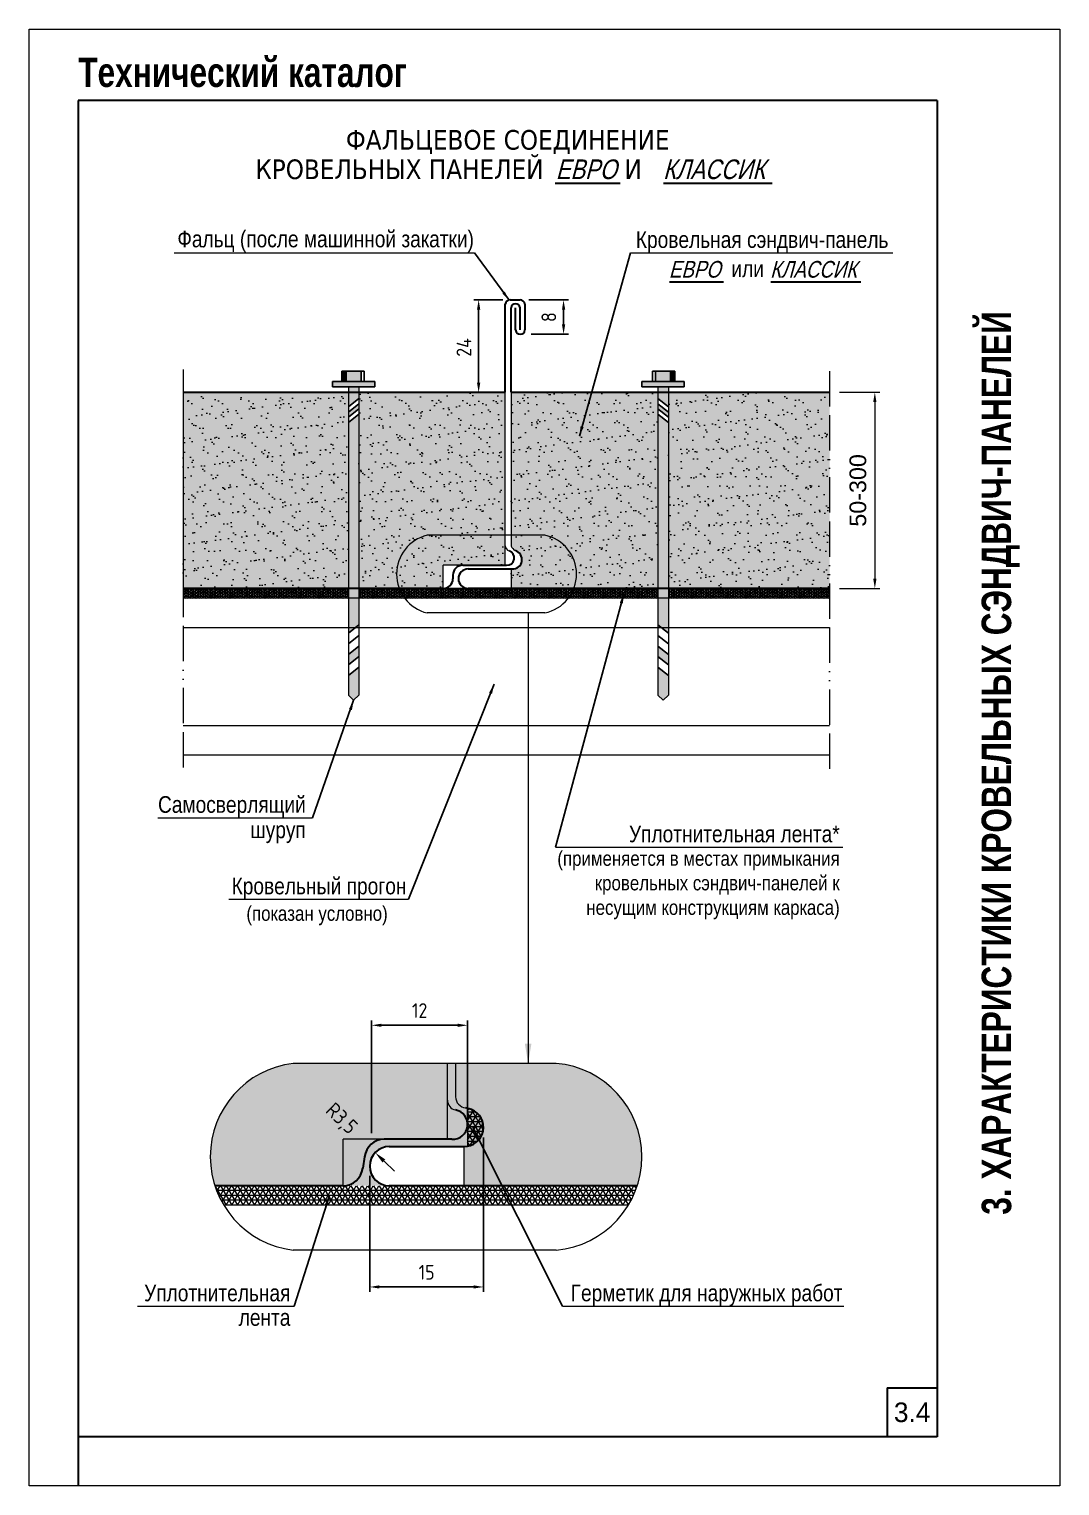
# Model space of a CAD drawing. Extents: x 5821 to 16321, y -13531 to 5774.
# Drawn here: x 8971 to 10021, y -4621 to -3136 of the extents above; entities that cross this region are included whole.
import ezdxf
from ezdxf.enums import TextEntityAlignment as Align

# ---------------------------------------------------------------- set-up
doc = ezdxf.new("R2010")
doc.units = 0
doc.header["$LTSCALE"] = 3
doc.linetypes.add('ACAD_ISO13W100', pattern=[36, 12, -3, 12, -3, 0, -3, 0, -3])
doc.layers.get('0').update_dxf_attribs({"linetype": 'CONTINUOUS', "lineweight": 30})
doc.layers.get('DEFPOINTS').update_dxf_attribs({"linetype": 'CONTINUOUS'})
doc.layers.add('new_fill', color=8, linetype='CONTINUOUS', lineweight=13)
doc.layers.add('RAZMER', color=7, linetype='CONTINUOUS', lineweight=9)
doc.layers.add('Прогон', color=7, linetype='CONTINUOUS')
doc.styles.add('LOGO', font='HATTEN.TTF')
doc.styles.add('ROMANS', font='romans.shx', dxfattribs={"width": 0.85})
doc.styles.get("Standard").update_dxf_attribs({"font": 'TAHOMA.TTF'})
doc.styles.add('style1', font='ARIALN.TTF')
doc.styles.add('style2', font='impact.TTF')
doc.styles.add('курсив', font='ARIAL.TTF', dxfattribs={"width": 0.8, "oblique": 15})
doc.dimstyles.new('1_25', dxfattribs={"dimscale": 5, "dimtxt": 3, "dimasz": 2.5, "dimexe": 1, "dimexo": 3, "dimgap": 0, "dimtad": 0, "dimdec": 0, "dimlfac": 0.125, "dimzin": 9, "dimdsep": 46, "dimtxsty": 'ROMANS', "dimcen": -3, "dimdle": 1.5, "dimclrd": 256, "dimclre": 256, "dimclrt": 256, "dimadec": 0, "dimazin": 0, "dimtfac": 1, "dimtdec": 0, "dimtofl": 0, "dimtmove": 2, "dimatfit": 3, "dimfxl": 0, "dimtvp": 1, "dimtolj": 1, "dimtzin": 9, "dimarcsym": 0})
doc.dimstyles.new('2.5', dxfattribs={"dimscale": 5, "dimtxt": 3, "dimasz": 2, "dimexe": 1, "dimexo": 2, "dimgap": 0, "dimtad": 0, "dimdec": 0, "dimlfac": 0.5, "dimzin": 9, "dimdsep": 46, "dimtxsty": 'ROMANS', "dimcen": -3, "dimdle": 1, "dimclrd": 256, "dimclre": 256, "dimclrt": 256, "dimadec": 0, "dimazin": 0, "dimtfac": 1, "dimtdec": 0, "dimtofl": 0, "dimtmove": 2, "dimatfit": 3, "dimfxl": 0, "dimtvp": 1, "dimtolj": 1, "dimtzin": 9, "dimarcsym": 0})

# ---------------------------------------------------------------- blocks, each defined once
blk = doc.blocks.new('*D1019')
at = {"layer": 'DEFPOINTS', "color": 0, "transparency": 16777216}
for p in [(9463.6, -3412.3), (9429, -3506.5), (9455, -3506.5)]:
    blk.add_point(p, dxfattribs=at)
at = {"layer": 'RAZMER', "lineweight": -2, "transparency": 16777216}
for p, q in [((9453.6, -3412.3), (9424, -3412.3)), ((9429, -3422.3), (9429, -3496.5)), ((9445, -3506.5), (9424, -3506.5))]:
    blk.add_line(p, q, dxfattribs=at)
at = {"layer": 'RAZMER', "transparency": 16777216}
for points in [[(9427.3, -3422.3), (9430.7, -3422.3), (9429, -3412.3)], [(9427.3, -3496.5), (9430.7, -3496.5), (9429, -3506.5)]]:
    blk.add_solid(points, dxfattribs=at)
at = {"layer": 'RAZMER', "transparency": 16777216, "insert": (9414, -3460.7), "char_height": 15, "attachment_point": 5, "rotation": 90, "style": 'ROMANS'}
blk.add_mtext('\\A1;24', dxfattribs=at)
blk = doc.blocks.new('*D1020')
at = {"layer": 'DEFPOINTS', "color": 0, "transparency": 16777216}
for p in [(9470.2, -3412.3), (9472.6, -3447.2), (9515.5, -3447.2)]:
    blk.add_point(p, dxfattribs=at)
at = {"layer": 'RAZMER', "lineweight": -2, "transparency": 16777216}
for p, q in [((9480.2, -3412.3), (9520.5, -3412.3)), ((9515.5, -3422.3), (9515.5, -3437.2)), ((9482.6, -3447.2), (9520.5, -3447.2))]:
    blk.add_line(p, q, dxfattribs=at)
at = {"layer": 'RAZMER', "transparency": 16777216}
for points in [[(9513.9, -3422.3), (9517.2, -3422.3), (9515.5, -3412.3)], [(9513.9, -3437.2), (9517.2, -3437.2), (9515.5, -3447.2)]]:
    blk.add_solid(points, dxfattribs=at)
at = {"layer": 'RAZMER', "transparency": 16777216, "insert": (9500.5, -3429.8), "char_height": 15, "attachment_point": 5, "rotation": 90, "style": 'ROMANS'}
blk.add_mtext('\\A1;8', dxfattribs=at)
blk = doc.blocks.new('*D1021')
at = {"layer": 'DEFPOINTS', "color": 0, "transparency": 16777216}
for p in [(9433.9, -4256.1), (9318, -4295.3), (9318, -4418.5)]:
    blk.add_point(p, dxfattribs=at)
at = {"layer": 'RAZMER', "lineweight": -2, "transparency": 16777216}
for p, q in [((9433.9, -4266.1), (9433.9, -4423.5)), ((9318, -4305.3), (9318, -4423.5)), ((9423.9, -4418.5), (9328, -4418.5))]:
    blk.add_line(p, q, dxfattribs=at)
at = {"layer": 'RAZMER', "transparency": 16777216}
for points in [[(9328, -4416.8), (9328, -4420.1), (9318, -4418.5)], [(9423.9, -4416.8), (9423.9, -4420.1), (9433.9, -4418.5)]]:
    blk.add_solid(points, dxfattribs=at)
at = {"layer": 'RAZMER', "transparency": 16777216, "insert": (9376, -4403.5), "char_height": 15, "attachment_point": 5, "style": 'ROMANS'}
blk.add_mtext('\\A1;{\\Fromans.shx|c204;15}', dxfattribs=at)
blk = doc.blocks.new('*D1022')
at = {"layer": 'DEFPOINTS', "color": 0, "transparency": 16777216}
for p in [(9323.6, -4281.5), (9338, -4295.3)]:
    blk.add_point(p, dxfattribs=at)
at = {"layer": 'RAZMER', "lineweight": -2, "transparency": 16777216}
blk.add_line((9343.4, -4300.5), (9332.6, -4290.1), dxfattribs=at)
at = {"layer": 'RAZMER', "transparency": 16777216}
blk.add_solid([(9334, -4288.6), (9331.1, -4291.6), (9323.6, -4281.5)], dxfattribs=at)
at = {"layer": 'RAZMER', "transparency": 16777216, "insert": (9288.5, -4247.7), "char_height": 15, "attachment_point": 5, "rotation": 316.1109, "style": 'ROMANS'}
blk.add_mtext('\\A1;R3{\\Fromans.shx|c204;,5}', dxfattribs=at)
blk = doc.blocks.new('*D1023')
at = {"layer": 'DEFPOINTS', "color": 0, "transparency": 16777216}
for p in [(9417.7, -4151.7), (9417.7, -4254.6), (9320, -4271.6)]:
    blk.add_point(p, dxfattribs=at)
at = {"layer": 'RAZMER', "lineweight": -2, "transparency": 16777216}
for p, q in [((9320, -4261.6), (9320, -4146.7)), ((9330, -4151.7), (9407.7, -4151.7)), ((9417.7, -4244.6), (9417.7, -4146.7))]:
    blk.add_line(p, q, dxfattribs=at)
at = {"layer": 'RAZMER', "transparency": 16777216}
for points in [[(9330, -4150.1), (9330, -4153.4), (9320, -4151.7)], [(9407.7, -4150.1), (9407.7, -4153.4), (9417.7, -4151.7)]]:
    blk.add_solid(points, dxfattribs=at)
at = {"layer": 'RAZMER', "transparency": 16777216, "insert": (9368.9, -4136.7), "char_height": 15, "attachment_point": 5, "style": 'ROMANS'}
blk.add_mtext('\\A1;{\\Fromans.shx|c204;12}', dxfattribs=at)

msp = doc.modelspace()

# ---------------------------------------------------------------- hatches: boundary and pattern name
at = {"layer": 'new_fill'}
h = msp.add_hatch(color=153, dxfattribs=at)
h.set_gradient(color1=(51, 127, 153), one_color=1, tint=1)
h.paths.add_polyline_path([(9323.27, -3495.56), (9280.07, -3495.56), (9280.07, -3500.96), (9323.27, -3500.96)])
h.paths.add_polyline_path([(9309.23, -3484.76), (9294.11, -3484.76), (9294.11, -3495.56), (9309.23, -3495.56)])
h.paths.add_polyline_path([(9307.07, -3500.96), (9296.27, -3500.96), (9296.27, -3521.15), (9307.07, -3512.65)])
h.paths.add_polyline_path([(9307.07, -3523.45), (9307.07, -3518.05), (9296.27, -3526.55), (9296.27, -3531.95)])
for points in [[(9294.11, -3495.56), (9289.79, -3495.56), (9289.79, -3484.76), (9294.11, -3484.76)], [(9624.42, -3495.56), (9628.74, -3495.56), (9628.74, -3484.76), (9624.42, -3484.76)]]:
    msp.add_hatch(color=153, dxfattribs=at).paths.add_polyline_path(points)
h = msp.add_hatch(color=153, dxfattribs=at)
h.set_gradient(color1=(51, 127, 153), one_color=1, tint=1)
h.paths.add_polyline_path([(9595.26, -3495.56), (9638.46, -3495.56), (9638.46, -3500.96), (9595.26, -3500.96)])
h.paths.add_polyline_path([(9609.3, -3484.76), (9624.42, -3484.76), (9624.42, -3495.56), (9609.3, -3495.56)])
h.paths.add_polyline_path([(9611.46, -3500.96), (9622.26, -3500.96), (9622.26, -3521.15), (9611.46, -3512.65)])
h.paths.add_polyline_path([(9611.46, -3523.45), (9611.46, -3518.05), (9622.26, -3526.55), (9622.26, -3531.95)])
h = msp.add_hatch(color=256, dxfattribs=at)
h.set_gradient(color1=(173, 173, 173), one_color=1, tint=1, name='CYLINDER')
h.paths.add_polyline_path([(9296.27, -3506.49), (9128.12, -3506.49), (9128.12, -3706.49), (9296.27, -3706.49)])
h.paths.add_polyline_path([(9456.04, -3506.49), (9307.07, -3506.49), (9307.07, -3706.49), (9348.23, -3706.49, -0.451631), (9376.5, -3652.14), (9456.04, -3652.14)])
h.paths.add_polyline_path([(9456.04, -3652.14), (9376.5, -3652.14, 0.451631), (9348.23, -3706.49), (9392.86, -3706.49), (9392.86, -3682.76), (9412.86, -3682.76), (9456.04, -3682.76)], flags=16)
h.paths.add_polyline_path([(9611.46, -3506.49), (9462.15, -3506.49), (9462.15, -3652.14), (9496.5, -3652.14, -0.4635609), (9525.92, -3706.49), (9611.46, -3706.49)])
h.paths.add_polyline_path([(9496.5, -3652.14), (9462.15, -3652.14), (9462.15, -3663.16, 0.1559612), (9466.31, -3667.81, -0.8885141), (9463.15, -3686.49), (9462.15, -3686.49), (9462.15, -3706.49), (9525.92, -3706.49, 0.4635609)])
h.paths.add_polyline_path([(9786.51, -3506.49), (9622.26, -3506.49), (9622.26, -3706.49), (9786.51, -3706.49)])
h = msp.add_hatch(color=153, dxfattribs=at)
h.set_gradient(color1=(51, 127, 153), one_color=1, tint=1)
h.paths.add_polyline_path([(9307.07, -3528.85), (9296.27, -3537.35), (9296.27, -3752), (9307.07, -3743.5)])
h.paths.add_polyline_path([(9307.07, -3765.1), (9296.27, -3773.6), (9296.27, -3784.4), (9307.07, -3775.9)])
h.paths.add_polyline_path([(9307.07, -3786.7), (9296.27, -3795.2), (9296.27, -3815.06), (9301.67, -3820.46), (9307.07, -3815.06)])
h = msp.add_hatch(color=153, dxfattribs=at)
h.set_gradient(color1=(51, 127, 153), one_color=1, tint=1)
h.paths.add_polyline_path([(9611.46, -3528.85), (9622.26, -3537.35), (9622.26, -3752), (9611.46, -3743.5)])
h.paths.add_polyline_path([(9611.46, -3765.1), (9622.26, -3773.6), (9622.26, -3784.4), (9611.46, -3775.9)])
h.paths.add_polyline_path([(9611.46, -3786.7), (9622.26, -3795.2), (9622.26, -3815.06), (9616.86, -3820.46), (9611.46, -3815.06)])
h = msp.add_hatch(dxfattribs=at)
h.set_pattern_fill('NET3', color=256, scale=20, angle=90, style=0)
h.set_pattern_definition([(90, (2751.0467, -15084.7993), (-2.5, 2e-16), []), (150, (2751.0467, -15084.7993), (-1.25, -2.1650635), []), (210, (2751.0467, -15084.7993), (1.25, -2.1650635), [])])
h.paths.add_polyline_path([(9296.27, -3706.49), (9128.12, -3706.49), (9128.12, -3716.4), (9296.27, -3716.4)])
h.paths.add_polyline_path([(9348.23, -3706.49), (9307.07, -3706.49), (9307.07, -3716.4), (9353.76, -3716.4, -0.0698088)])
h.paths.add_polyline_path([(9525.92, -3706.49), (9418.43, -3706.49), (9392.86, -3706.49), (9348.23, -3706.49, 0.0698088), (9353.76, -3716.4), (9520.34, -3716.4, 0.0705851)])
h.paths.add_polyline_path([(9611.46, -3706.49), (9525.92, -3706.49, -0.0705851), (9520.34, -3716.4), (9611.46, -3716.4)])
h.paths.add_polyline_path([(9786.51, -3706.49), (9622.26, -3706.49), (9622.26, -3716.4), (9786.51, -3716.4)])
h = msp.add_hatch(color=256, dxfattribs=at)
h.set_gradient(color1=(192, 192, 192), one_color=1, tint=1, name='CYLINDER')
h.paths.add_polyline_path([(9338, -4275.32), (9414.01, -4275.32, 0.8350845), (9421.59, -4237.59), (9415.76, -4235.96, -0.3702366), (9405.45, -4224.75), (9405.45, -4190.59), (9240.01, -4190.59, 0.472548), (9160.31, -4315.32), (9290.87, -4315.32), (9338, -4315.32, -1)])
h.paths.add_polyline_path([(9508.01, -4190.59), (9405.45, -4190.59), (9405.45, -4224.75, 0.3702366), (9415.76, -4235.96), (9421.59, -4237.59, -0.8350845), (9414.01, -4275.32), (9414.01, -4315.32), (9590.52, -4315.32, 0.4829442)])
h.paths.add_polyline_path([(9280.57, -4222.48), (9313.98, -4254.62), (9296.4, -4272.9), (9262.99, -4240.76)], flags=24)
h = msp.add_hatch(dxfattribs=at)
h.set_pattern_fill('NET3', color=256, scale=40, angle=180, style=0)
h.set_pattern_definition([(180, (2572.7316, -15084.7993), (-6e-16, -5), []), (240, (2572.7316, -15084.7993), (4.330127, -2.5), []), (300, (2572.7316, -15084.7993), (4.330127, 2.5), [])])
h.paths.add_polyline_path([(9421.59, -4237.59), (9417.7, -4236.5), (9417.7, -4250.98, -0.060857), (9417.7, -4254.64), (9417.7, -4275.04, 0.7576518)])
h = msp.add_hatch(dxfattribs=at)
h.set_pattern_fill('NET3', color=256, scale=40, angle=180, style=0)
h.set_pattern_definition([(180, (2572.7316, -14884.7993), (-6e-16, -5), []), (240, (2572.7316, -14884.7993), (4.330127, -2.5), []), (300, (2572.7316, -14884.7993), (4.330127, 2.5), [])])
h.paths.add_polyline_path([(9590.52, -4315.32), (9160.31, -4315.32), (9169.36, -4335.15), (9581.43, -4335.15)])
at = {"layer": 'RAZMER'}
h = msp.add_hatch(dxfattribs=at)
h.set_pattern_fill('AR-SAND', color=256, scale=10, style=0)
h.set_pattern_definition([(37.5, (2780.44, -13248.526), (-0.629934, 19.268238), [0, -15.2, 0, -17, 0, -16.25]), (7.5, (2780.44, -13248.526), (17.697767, 28.22146), [0, -8.2, 0, -13.7, 0, -5.25]), (327.5, (2768.14, -13248.526), (31.141419, 0.05659), [0, -5, 0, -18, 0, -23.5]), (317.5, (2768.14, -13248.526), (30.061266, 8.776756), [0, -2.5, 0, -11.8, 0, -13.5])])
h.paths.add_polyline_path([(9296.27, -3506.49), (9128.12, -3506.49), (9128.12, -3706.49), (9296.27, -3706.49)])
h.paths.add_polyline_path([(9456.04, -3506.49), (9307.07, -3506.49), (9307.07, -3706.49), (9348.23, -3706.49, -0.451631), (9376.5, -3652.14), (9456.04, -3652.14)])
h.paths.add_polyline_path([(9456.04, -3652.14), (9376.5, -3652.14, 0.451631), (9348.23, -3706.49), (9392.86, -3706.49), (9392.86, -3682.76), (9412.86, -3682.76), (9456.04, -3682.76)], flags=16)
h.paths.add_polyline_path([(9611.46, -3506.49), (9462.15, -3506.49), (9462.15, -3652.14), (9496.5, -3652.14, -0.4635609), (9525.92, -3706.49), (9611.46, -3706.49)])
h.paths.add_polyline_path([(9496.5, -3652.14), (9462.15, -3652.14), (9462.15, -3663.16, 0.1559612), (9466.31, -3667.81, -0.8885141), (9463.15, -3686.49), (9462.15, -3686.49), (9462.15, -3706.49), (9525.92, -3706.49, 0.4635609)])
h.paths.add_polyline_path([(9786.51, -3506.49), (9622.26, -3506.49), (9622.26, -3706.49), (9786.51, -3706.49)])

# ---------------------------------------------------------------- linework, layer by layer
at = {"color": 1}
for p, q in [((9896.09, -3209.09), (9021.09, -3209.09)), ((9021.09, -3209.09), (9021.09, -4621.24)), ((9896.09, -3209.09), (9896.09, -4571.24)), ((9507.01, -3293.42), (9573.14, -3293.42)), ((9617.17, -3293.42), (9727.9, -3293.42)), ((9623.34, -3393.91), (9678.56, -3393.91)), ((9726.55, -3393.91), (9818.34, -3393.91)), ((9845.18, -4521.24), (9896.09, -4521.24)), ((9845.18, -4521.24), (9845.18, -4571.24)), ((9896.09, -4571.24), (9021.09, -4571.24))]:
    msp.add_line(p, q, dxfattribs=at)
for p, q in [((9461.04, -3412.28), (9471.15, -3412.28)), ((9456.04, -3506.49), (9456.04, -3416.7)), ((9462.15, -3506.49), (9462.15, -3420.28)), ((9466.65, -3442.92), (9466.65, -3420.28)), ((9471.15, -3442.92), (9471.15, -3420.28)), ((9476.15, -3416.7), (9476.15, -3442.92)), ((9128.12, -3506.49), (9456.04, -3506.49)), ((9462.15, -3506.49), (9786.51, -3506.49)), ((9412.86, -3682.76), (9457.31, -3682.76)), ((9402.86, -3692.76), (9402.86, -3696.49)), ((9418.43, -3686.49), (9463.15, -3686.49)), ((9392.86, -3706.49), (9128.12, -3706.49)), ((9786.51, -3706.49), (9418.43, -3706.49)), ((9421.59, -4237.59), (9415.76, -4235.96)), ((9401.77, -4267.87), (9332.87, -4267.87)), ((9338, -4275.32), (9414.01, -4275.32)), ((9312.87, -4285.87), (9310.87, -4297.32)), ((9290.87, -4315.32), (9160.31, -4315.32)), ((9590.52, -4315.32), (9338, -4315.32))]:
    msp.add_line(p, q)
for centre, radius, start, end in [((9461.04, -3417.31), 5.04, 90, 173.01523), ((9471.15, -3417.31), 5.04, 6.98477, 90), ((9466.65, -3420.68), 4.52, 5.06033, 174.93967), ((9471.4, -3442.59), 4.76, 183.97508, 356.02492), ((9463.62, -3676.96), 9.54, 267.16026, 73.64643), ((9412.86, -3692.76), 10, 90, 180), ((9457.81, -3675.26), 7.52, 266.20342, 71.9612), ((9392.86, -3696.49), 10, 270, 0), ((9418.43, -3696.49), 10, 90, 270), ((9402.73, -4252.81), 15.09, 266.37802, 79.69176), ((9414.38, -4255.77), 19.56, 268.91879, 68.37773), ((9332.96, -4288.08), 20.21, 90.24178, 173.73264), ((9338, -4295.32), 20, 90, 270), ((9290.79, -4295.12), 20.21, 270.24178, 353.73264)]:
    msp.add_arc(centre, radius, start, end)
at = {"layer": 'new_fill', "color": 7, "lineweight": 0}
for p, q in [((9289.79, -3495.56), (9289.79, -3484.76)), ((9289.79, -3484.76), (9312.47, -3484.76)), ((9312.47, -3484.76), (9312.47, -3495.56)), ((9628.74, -3484.76), (9606.06, -3484.76)), ((9606.06, -3484.76), (9606.06, -3495.56)), ((9628.74, -3495.56), (9628.74, -3484.76)), ((9280.07, -3500.96), (9280.07, -3495.56)), ((9280.07, -3495.56), (9289.79, -3495.56)), ((9296.27, -3500.96), (9296.27, -3815.06)), ((9307.07, -3500.96), (9307.07, -3815.06)), ((9312.47, -3495.56), (9323.27, -3495.56)), ((9323.27, -3495.56), (9323.27, -3500.96)), ((9606.06, -3495.56), (9595.26, -3495.56)), ((9595.26, -3495.56), (9595.26, -3500.96)), ((9611.46, -3500.96), (9611.46, -3815.06)), ((9622.26, -3500.96), (9622.26, -3815.06)), ((9638.46, -3495.56), (9628.74, -3495.56)), ((9638.46, -3500.96), (9638.46, -3495.56)), ((9504.75, -3746.4), (9294, -3746.4))]:
    msp.add_line(p, q, dxfattribs=at)
at = {"layer": 'new_fill'}
for p, q in [((9418.43, -3706.49), (9392.86, -3706.49)), ((9417.7, -4236.5), (9417.7, -4275.04))]:
    msp.add_line(p, q, dxfattribs=at)
at = {"layer": 'RAZMER'}
for p, q in [((9118.86, -3364.26), (9424.77, -3364.26)), ((9583.87, -3364.26), (9851.05, -3364.26)), ((9462.15, -3506.49), (9462.15, -3663.16)), ((9796.51, -3506.49), (9837.64, -3506.49)), ((9832.64, -3516.49), (9832.64, -3696.49)), ((9496.5, -3652.14), (9376.5, -3652.14)), ((9392.86, -3706.49), (9392.86, -3682.76)), ((9412.86, -3682.76), (9392.86, -3682.76)), ((9462.15, -3686.49), (9462.15, -3706.49)), ((9796.51, -3706.49), (9837.64, -3706.49)), ((9786.51, -3716.4), (9128.12, -3716.4)), ((9496.5, -3731.4), (9376.5, -3731.4)), ((9479.42, -3731.4), (9479.42, -4190.59)), ((9786.51, -3746.4), (9128.12, -3746.4)), ((9504.75, -3746.4), (9294, -3746.4)), ((9786.51, -3846.4), (9128.12, -3846.4)), ((9786.51, -3876.4), (9128.12, -3876.4)), ((9102.19, -3940.12), (9259.89, -3940.12)), ((9507.15, -3970.13), (9800.07, -3970.13)), ((9174.37, -4023.2), (9357.69, -4023.2)), ((9508.01, -4190.59), (9240.01, -4190.59)), ((9405.45, -4190.59), (9405.45, -4224.75)), ((9290.87, -4315.32), (9290.87, -4267.87)), ((9330.87, -4267.87), (9290.87, -4267.87)), ((9414.01, -4275.32), (9414.01, -4315.32)), ((9581.43, -4335.15), (9169.36, -4335.15)), ((9508.01, -4380.82), (9240.01, -4380.82)), ((9081.47, -4438.06), (9240.97, -4438.06)), ((9514.28, -4438.06), (9801.1, -4438.06))]:
    msp.add_line(p, q, dxfattribs=at)
at = {"layer": 'RAZMER', "linetype": 'ACAD_ISO13W100'}
for p, q in [((9128.12, -3483.22), (9128.12, -3897.59)), ((9786.51, -3484.83), (9786.51, -3897.59))]:
    msp.add_line(p, q, dxfattribs=at)
at = {"layer": 'RAZMER'}
msp.add_lwpolyline([(8971.09, -3136.24), (10021.09, -3136.24), (10021.09, -4621.24), (8971.09, -4621.24)], close=True, dxfattribs=at)
for points in [[(9456.04, -3682.76), (9456.04, -3682.76), (9456.04, -3506.49), (9128.12, -3506.49), (9128.12, -3706.49), (9393.23, -3706.49)], [(9330.87, -4267.87), (9397.22, -4267.87), (9397.22, -4267.87), (9397.22, -4190.59)]]:
    msp.add_lwpolyline(points, dxfattribs=at)
for centre, radius, start, end in [((9386.32, -3691.77), 40.83, 103.91108, 256.08892), ((9488.2, -3691.77), 40.49, 281.83465, 78.16535), ((9461.72, -3662.64), 5.69, 182.48987, 253.90766), ((9471.5, -3658.98), 10.24, 204.08611, 239.54413), ((9251.42, -4285.71), 95.8, 96.83691, 263.16309), ((9499.76, -4285.71), 95.47, 274.96019, 85.03981), ((9407.22, -4228.13), 10, 180, 259.69176), ((9417.14, -4224.34), 11.7, 181.98046, 263.24604)]:
    msp.add_arc(centre, radius, start, end, dxfattribs=at)
for points in [[(9830.97, -3516.49), (9834.3, -3516.49), (9832.64, -3506.49)], [(9830.97, -3696.49), (9834.3, -3696.49), (9832.64, -3706.49)], [(9476.09, -4170.59), (9482.76, -4170.59), (9479.42, -4190.59)]]:
    msp.add_solid(points, dxfattribs=at)
at = {"layer": 'Прогон', "ltscale": 150}
for p, q in [((9289.79, -3484.76), (9289.79, -3495.56)), ((9289.79, -3484.76), (9312.47, -3484.76)), ((9294.11, -3484.76), (9294.11, -3495.56)), ((9309.23, -3484.76), (9309.23, -3495.56)), ((9312.47, -3484.76), (9312.47, -3495.56)), ((9606.06, -3484.76), (9606.06, -3495.56)), ((9628.74, -3484.76), (9606.06, -3484.76)), ((9609.3, -3484.76), (9609.3, -3495.56)), ((9624.42, -3484.76), (9624.42, -3495.56)), ((9628.74, -3484.76), (9628.74, -3495.56)), ((9280.07, -3495.56), (9323.27, -3495.56)), ((9280.07, -3500.96), (9280.07, -3495.56)), ((9280.07, -3500.96), (9323.27, -3500.96)), ((9323.27, -3500.96), (9323.27, -3495.56)), ((9638.46, -3495.56), (9595.26, -3495.56)), ((9595.26, -3500.96), (9595.26, -3495.56)), ((9638.46, -3500.96), (9595.26, -3500.96)), ((9638.46, -3500.96), (9638.46, -3495.56)), ((9307.07, -3512.65), (9296.27, -3521.15)), ((9307.07, -3518.05), (9296.27, -3526.55)), ((9611.46, -3512.65), (9622.26, -3521.15)), ((9611.46, -3518.05), (9622.26, -3526.55)), ((9307.07, -3523.45), (9296.27, -3531.95)), ((9307.07, -3528.85), (9296.27, -3537.35)), ((9611.46, -3523.45), (9622.26, -3531.95)), ((9611.46, -3528.85), (9622.26, -3537.35)), ((9307.07, -3743.5), (9296.27, -3752)), ((9307.07, -3754.3), (9296.27, -3762.8)), ((9611.46, -3743.5), (9622.26, -3752)), ((9611.46, -3754.3), (9622.26, -3762.8)), ((9307.07, -3765.1), (9296.27, -3773.6)), ((9611.46, -3765.1), (9622.26, -3773.6)), ((9307.07, -3775.9), (9296.27, -3784.4)), ((9307.07, -3786.7), (9296.27, -3795.2)), ((9611.46, -3775.9), (9622.26, -3784.4)), ((9611.46, -3786.7), (9622.26, -3795.2)), ((9296.27, -3815.06), (9301.67, -3820.46)), ((9307.07, -3815.06), (9301.67, -3820.46)), ((9611.46, -3815.06), (9616.86, -3820.46)), ((9622.26, -3815.06), (9616.86, -3820.46))]:
    msp.add_line(p, q, dxfattribs=at)

# ---------------------------------------------------------------- texts
for s, p in [('ФАЛЬЦЕВОЕ СОЕДИНЕНИЕ', (9458.59, -3249.09)), ('КРОВЕЛЬНЫХ ПАНЕЛЕЙ           И', (9398.36, -3279.09))]:
    msp.add_text(s, height=20).set_placement(p, align=Align.MIDDLE_CENTER)
at = {"color": 1, "style": 'курсив', "oblique": 15, "width": 0.8}
for s, p in [('ЕВРО', (9507.55, -3279.09)), ('КЛАССИК', (9616.9, -3279.09))]:
    msp.add_text(s, height=20, dxfattribs=at).set_placement(p, align=Align.MIDDLE_LEFT)
at = {"style": 'style1'}
for s, height, p in [('Фальц (после машинной закатки)', 17, (9424.21, -3350.14)), ('Кровельная сэндвич-панель', 17, (9846.49, -3350.78)), ('или', 17, (9719.6, -3380.43)), ('Самосверлящий', 17, (9252.94, -3926.65)), ('шуруп', 17, (9252.94, -3952.46)), ('Уплотнительная лента*', 17, (9796.84, -3956.66)), ('(применяется в местах примыкания', 15, (9796.84, -3981.66)), ('Кровельный прогон', 17, (9355.44, -4009.72)), ('кровельных сэндвич-панелей к', 15, (9796.84, -4006.66)), (' несущим конструкциям каркаса)', 15, (9796.84, -4031.66)), ('(показан условно)', 15, (9336.37, -4037.72)), ('Уплотнительная', 17, (9237.26, -4424.58)), ('Герметик для наружных работ', 17, (9799.66, -4424.58)), ('лента', 17, (9237.26, -4449.58))]:
    msp.add_text(s, height=height, dxfattribs=at).set_placement(p, align=Align.MIDDLE_RIGHT)
at = {"color": 1, "style": 'курсив', "oblique": 15, "width": 0.8}
for s, p in [('ЕВРО', (9622.75, -3389.58)), ('КЛАССИК', (9725.96, -3389.58))]:
    msp.add_text(s, height=17, dxfattribs=at).set_placement(p)
at = {"insert": (9815.43, -3606.49), "char_height": 17, "attachment_point": 5, "rotation": 90, "style": 'style1'}
msp.add_mtext('{\\fArial|b0|i0|c0|p34;5\\fArial|b0|i0|c204|p34;0-3\\fArial|b0|i0|c0|p34;0\\fArial|b0|i0|c204|p34;0}', dxfattribs=at)
at = {"layer": 'new_fill', "style": 'style2'}
msp.add_text('Технический каталог', height=30, dxfattribs=at).set_placement((9021.1, -3195.19))
msp.add_text('3. ХАРАКТЕРИСТИКИ КРОВЕЛЬНЫХ СЭНДВИЧ-ПАНЕЛЕЙ', height=30, rotation=90, dxfattribs=at).set_placement((9956.46, -3884.31), align=Align.MIDDLE_CENTER)
at = {"layer": 'new_fill', "style": 'LOGO'}
msp.add_text('3.4', height=20, dxfattribs=at).set_placement((9870.64, -4546.24), align=Align.MIDDLE_CENTER)

# ---------------------------------------------------------------- dimensions: what is measured, and where the dimension line sits
at = {"layer": 'RAZMER'}
dim = msp.add_linear_dim(base=(9428.99, -3506.49), p1=(9463.59, -3412.28), p2=(9455.04, -3506.49), angle=90, text='24', dimstyle='2.5', dxfattribs=at)
dim.commit()
dim.dimension.update_dxf_attribs({"geometry": '*D1019', "text_midpoint": (9413.99, -3460.7), "dimtype": 160})
dim = msp.add_linear_dim(base=(9515.54, -3447.23), p1=(9470.15, -3412.28), p2=(9472.59, -3447.23), angle=90, text='8', dimstyle='2.5', dxfattribs=at)
dim.commit()
dim.dimension.update_dxf_attribs({"geometry": '*D1020', "text_midpoint": (9500.54, -3429.75)})
for base, p1, p2, text, picture, middle in [((9417.7, -4151.73), (9320, -4271.6), (9417.7, -4254.64), '{\\Fromans.shx|c204;12}', '*D1023', (9368.85, -4136.73)), ((9318, -4418.47), (9433.94, -4256.06), (9318, -4295.32), '{\\Fromans.shx|c204;15}', '*D1021', (9375.97, -4403.47))]:
    dim = msp.add_linear_dim(base=base, p1=p1, p2=p2, text=text, dimstyle='2.5', dxfattribs=at)
    dim.commit()
    dim.dimension.update_dxf_attribs({"geometry": picture, "text_midpoint": middle})
dim = msp.add_radius_dim(center=(9338, -4295.32), mpoint=(9323.59, -4281.46), text='<>{\\Fromans.shx|c204;,5}', dimstyle='1_25', dxfattribs=at)
dim.commit()
dim.dimension.update_dxf_attribs({"geometry": '*D1022', "text_midpoint": (9288.48, -4247.69), "dimtype": 164})

# ---------------------------------------------------------------- leaders
for points in [[(9460.29, -3412.94), (9424.77, -3364.26)], [(9531.69, -3551.21), (9583.87, -3364.26)], [(9576.96, -3711.76), (9507.15, -3970.13)], [(9444.83, -3803.91), (9357.69, -4023.2)], [(9301.67, -3820.46), (9259.89, -3940.12)], [(9423.1, -4256.04), (9514.28, -4438.06)], [(9276.99, -4325.23), (9240.97, -4438.06)]]:
    msp.add_leader(points, dimstyle='2.5', override={"dimgap": 0, "dimtad": 0}, dxfattribs=at)

doc.saveas('drawing.dxf')
